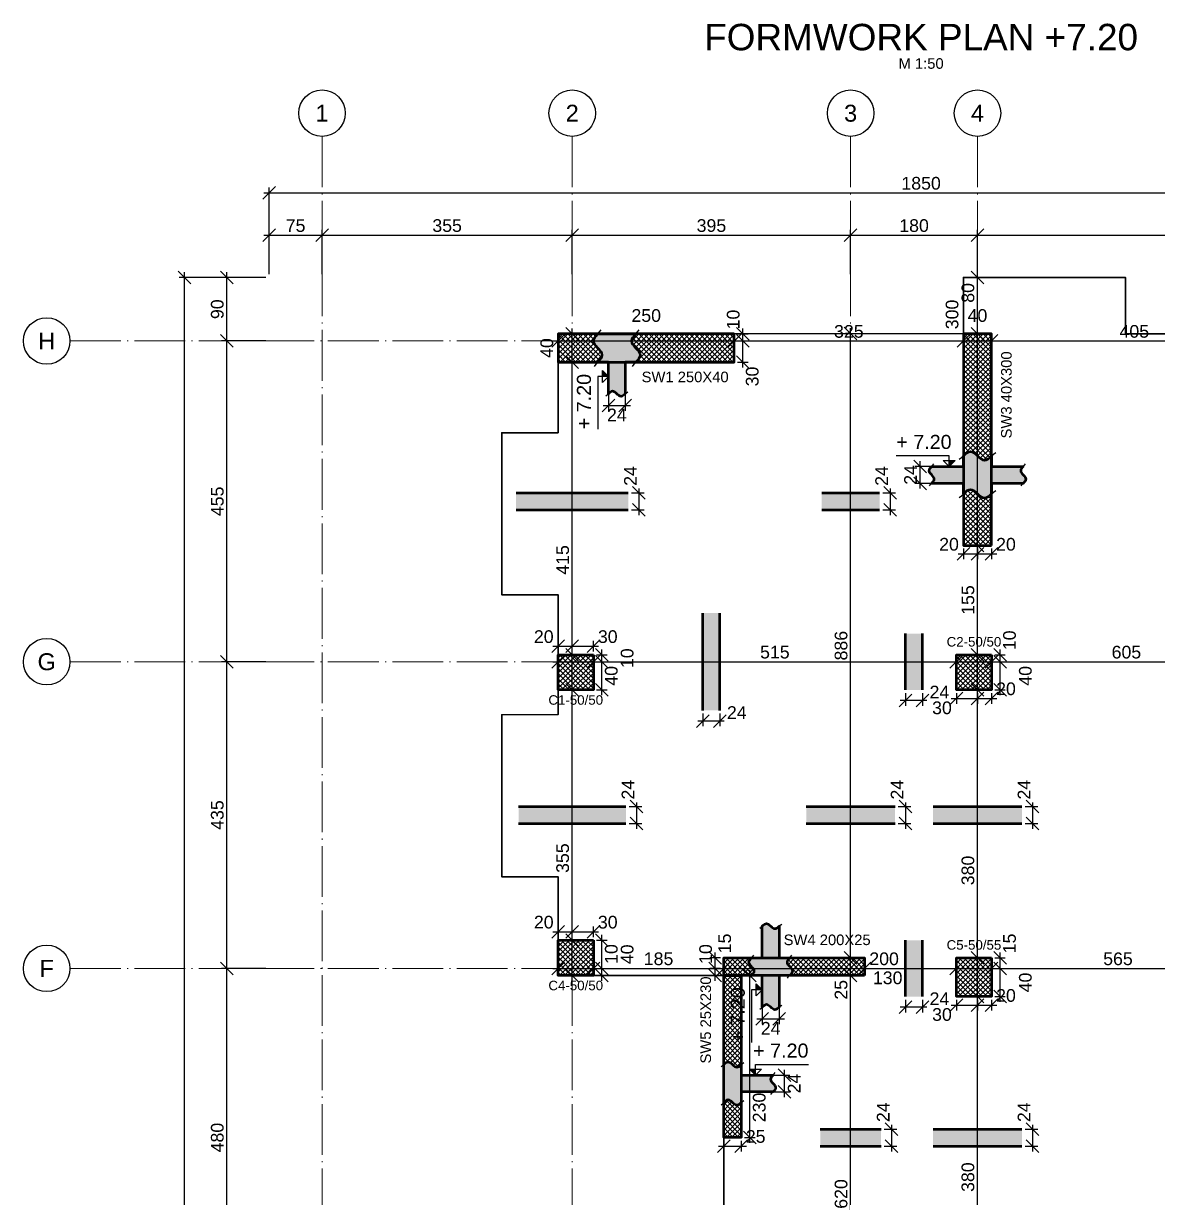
# Model space of a CAD drawing. Header units: millimetres. Extents: x -404 to 6018, y -5139 to 7890.
# Drawn here: x -349 to 1260, y 6225 to 7890 of the extents above; entities that cross this region are included whole.
import ezdxf
from ezdxf.enums import TextEntityAlignment as Align

# ---------------------------------------------------------------- set-up
doc = ezdxf.new("R2010")
doc.units = ezdxf.units.MM
doc.linetypes.add('ZWCAD_ISO04W100', pattern=[30.5, 24, -3, 0.5, -3])
for name, color, linetype, lineweight in [('AXIS LINES', 255, 'ZWCAD_ISO04W100', 13), ('COLUMN', 140, 'Continuous', 53), ('SLAB', 3, 'Continuous', 35), ('WALL', 10, 'Continuous', 53)]:
    doc.layers.add(name, color=color, linetype=linetype, lineweight=lineweight)
for name, color, linetype in [('FW_AXIS', 7, 'Continuous'), ('FW_COLUMN_HATCH', 8, 'Continuous'), ('FW_DIM', 7, 'Continuous'), ('FW_SLAB_SECTION', 8, 'Continuous'), ('FW_TEXT', 7, 'Continuous'), ('FW_WALL_HATCH', 8, 'Continuous'), ('FW_WALL_SECTION', 8, 'Continuous')]:
    doc.layers.add(name, color=color, linetype=linetype)
doc.styles.add('REBAR_TXT', font='arial.ttf')
doc.styles.get("Standard").update_dxf_attribs({"font": 'arial.ttf'})
doc.dimstyles.new('FW_DIM', dxfattribs={"dimtxt": 18, "dimasz": 9, "dimexe": 7.5, "dimexo": 4.5, "dimgap": 4.5, "dimtad": 1, "dimdec": 0, "dimtxsty": 'Standard', "dimtsz": 9, "dimcen": 2.5, "dimdle": 7.5, "dimclrd": 256, "dimclre": 256, "dimclrt": 7, "dimazin": 3, "dimtfac": 1, "dimtmove": 2, "dimatfit": 3})

# ---------------------------------------------------------------- blocks, each defined once
blk = doc.blocks.new('_Oblique')
at = {"color": 0, "linetype": 'ByBlock', "lineweight": -2}
blk.add_line((-0.5, -0.5), (0.5, 0.5), dxfattribs=at)
blk = doc.blocks.new('*D156')
for p, q in [((402.5, 6550.1), (467.5, 6550.1)), ((410, 6554.6), (410, 6557.6)), ((460, 6554.6), (460, 6557.6))]:
    blk.add_line(p, q)
at = {"layer": 'Defpoints'}
for p in [(410, 6550.1), (410, 6550.1), (460, 6550.1)]:
    blk.add_point(p, dxfattribs=at)
at = {"layer": 'FW_DIM', "xscale": 18, "yscale": 18}
for p in [(410, 6550.1), (460, 6550.1)]:
    blk.add_blockref('_OBLIQUE', p, dxfattribs=at)
blk = doc.blocks.new('*D160')
for p, q in [((967.5, 6550.1), (1032.5, 6550.1)), ((975, 6554.6), (975, 6557.6)), ((1025, 6554.6), (1025, 6557.6))]:
    blk.add_line(p, q)
at = {"layer": 'Defpoints'}
for p in [(975, 6550.1), (975, 6550.1), (1025, 6550.1)]:
    blk.add_point(p, dxfattribs=at)
at = {"layer": 'FW_DIM', "xscale": 18, "yscale": 18}
for p in [(975, 6550.1), (1025, 6550.1)]:
    blk.add_blockref('_OBLIQUE', p, dxfattribs=at)
blk = doc.blocks.new('*D164')
for p, q in [((402.4, 6985.1), (467.5, 6985.1)), ((409.9, 6989.6), (409.9, 6992.6)), ((460, 6989.6), (460, 6992.6))]:
    blk.add_line(p, q)
at = {"layer": 'Defpoints'}
for p in [(409.9, 6985.1), (409.9, 6985.1), (460, 6985.1)]:
    blk.add_point(p, dxfattribs=at)
at = {"layer": 'FW_DIM', "xscale": 18, "yscale": 18}
for p in [(409.9, 6985.1), (460, 6985.1)]:
    blk.add_blockref('_OBLIQUE', p, dxfattribs=at)
blk = doc.blocks.new('*D166')
for p, q in [((967.5, 6985.1), (1032.5, 6985.1)), ((975, 6989.6), (975, 6992.6)), ((1025, 6989.6), (1025, 6992.6))]:
    blk.add_line(p, q)
at = {"layer": 'Defpoints'}
for p in [(975, 6985.1), (975, 6985.1), (1025, 6985.1)]:
    blk.add_point(p, dxfattribs=at)
at = {"layer": 'FW_DIM', "xscale": 18, "yscale": 18}
for p in [(975, 6985.1), (1025, 6985.1)]:
    blk.add_blockref('_OBLIQUE', p, dxfattribs=at)
blk = doc.blocks.new('*D186')
for p, q in [((430, 6532.6), (430, 6597.6)), ((425.5, 6590.1), (422.5, 6590.1)), ((425.5, 6540.1), (422.5, 6540.1))]:
    blk.add_line(p, q)
at = {"layer": 'Defpoints'}
for p in [(430, 6590.1), (430, 6540.1), (430, 6540.1)]:
    blk.add_point(p, dxfattribs=at)
at = {"layer": 'FW_DIM', "xscale": 18, "yscale": 18, "rotation": 90}
for p in [(430, 6590.1), (430, 6540.1)]:
    blk.add_blockref('_OBLIQUE', p, dxfattribs=at)
blk = doc.blocks.new('*D188')
for p, q in [((425.5, 6995.1), (422.5, 6995.1)), ((430, 6937.6), (430, 7002.6)), ((425.5, 6945.1), (422.5, 6945.1))]:
    blk.add_line(p, q)
at = {"layer": 'Defpoints'}
for p in [(430, 6995.1), (430, 6945.1), (430, 6945.1)]:
    blk.add_point(p, dxfattribs=at)
at = {"layer": 'FW_DIM', "xscale": 18, "yscale": 18, "rotation": 90}
for p in [(430, 6995.1), (430, 6945.1)]:
    blk.add_blockref('_OBLIQUE', p, dxfattribs=at)
blk = doc.blocks.new('*D206')
for p, q in [((1000.5, 6565.1), (997.5, 6565.1)), ((1005, 6502.6), (1005, 6572.6)), ((1000.5, 6510.1), (997.5, 6510.1))]:
    blk.add_line(p, q)
at = {"layer": 'Defpoints'}
for p in [(1005, 6565.1), (1005, 6510.1), (1005, 6510.1)]:
    blk.add_point(p, dxfattribs=at)
at = {"layer": 'FW_DIM', "xscale": 18, "yscale": 18, "rotation": 90}
for p in [(1005, 6565.1), (1005, 6510.1)]:
    blk.add_blockref('_OBLIQUE', p, dxfattribs=at)
blk = doc.blocks.new('*D208')
for p, q in [((1000.5, 6995.1), (997.5, 6995.1)), ((1005, 6937.6), (1005, 7002.6)), ((1000.5, 6945.1), (997.5, 6945.1))]:
    blk.add_line(p, q)
at = {"layer": 'Defpoints'}
for p in [(1005, 6995.1), (1005, 6945.1), (1005, 6945.1)]:
    blk.add_point(p, dxfattribs=at)
at = {"layer": 'FW_DIM', "xscale": 18, "yscale": 18, "rotation": 90}
for p in [(1005, 6995.1), (1005, 6945.1)]:
    blk.add_blockref('_OBLIQUE', p, dxfattribs=at)
blk = doc.blocks.new('*D254')
for p, q in [((-4.5, 7530.2), (-127.5, 7530.2)), ((-120, 4382.6), (-120, 7537.7)), ((-4.5, 4390.1), (-127.5, 4390.1))]:
    blk.add_line(p, q)
at = {"layer": 'Defpoints'}
for p in [(0, 7530.2), (-120, 4390.1), (0, 4390.1)]:
    blk.add_point(p, dxfattribs=at)
at = {"layer": 'FW_DIM', "xscale": 18, "yscale": 18, "rotation": 90}
for p in [(-120, 7530.2), (-120, 4390.1)]:
    blk.add_blockref('_OBLIQUE', p, dxfattribs=at)
at = {"layer": 'FW_DIM', "color": 7, "insert": (-133.5, 5960.2), "char_height": 18, "attachment_point": 5, "rotation": 90}
blk.add_mtext('3140', dxfattribs=at)

msp = doc.modelspace()

# ---------------------------------------------------------------- hatches: boundary and pattern name
at = {"layer": 'FW_COLUMN_HATCH'}
h = msp.add_hatch(dxfattribs=at)
h.set_pattern_fill('ANSI37', scale=1.6)
h.paths.add_polyline_path([(460, 6995.1), (460, 6945.1), (410, 6945.1), (410, 6995.1), (460, 6995.1), (460, 6995.1)])
h = msp.add_hatch(dxfattribs=at)
h.set_pattern_fill('ANSI37', scale=1.6)
h.paths.add_polyline_path([(1025, 6995.1), (1025, 6945.1), (975, 6945.1), (975, 6995.1), (1025, 6995.1), (1025, 6995.1)])
h = msp.add_hatch(dxfattribs=at)
h.set_pattern_fill('ANSI37', scale=1.6)
h.paths.add_polyline_path([(460, 6590.1), (460, 6540.1), (410, 6540.1), (410, 6590.1), (460, 6590.1), (460, 6590.1)])
h = msp.add_hatch(dxfattribs=at)
h.set_pattern_fill('ANSI37', scale=1.6)
h.paths.add_polyline_path([(1025, 6565.1), (1025, 6510.1), (975, 6510.1), (975, 6565.1), (1025, 6565.1)])
at = {"layer": 'FW_SLAB_SECTION'}
h = msp.add_hatch(color=8, dxfattribs=at)
h.dxf.hatch_style = 1
h.paths.add_polyline_path([(509.6, 7200.6), (509.6, 7224.6), (350.4, 7224.6), (350.4, 7200.6), (509.6, 7200.6)])
h = msp.add_hatch(color=8, dxfattribs=at)
h.dxf.hatch_style = 1
h.paths.add_polyline_path([(866, 7200.6), (866, 7224.6), (784.1, 7224.6), (784.1, 7200.6), (866, 7200.6)])
h = msp.add_hatch(color=8, dxfattribs=at)
h.dxf.hatch_style = 1
h.paths.add_polyline_path([(639.5, 6916), (639.5, 7054.2), (615.5, 7054.2), (615.5, 6916), (639.5, 6916)])
h = msp.add_hatch(color=8, dxfattribs=at)
h.dxf.hatch_style = 1
h.paths.add_polyline_path([(927, 6945.1), (927, 7025.1), (903, 7025.1), (903, 6945.1), (927, 6945.1)])
h = msp.add_hatch(color=8, dxfattribs=at)
h.dxf.hatch_style = 1
h.paths.add_polyline_path([(506.1, 6755.6), (506.1, 6779.6), (353.9, 6779.6), (353.9, 6755.6), (506.1, 6755.6)])
h = msp.add_hatch(color=8, dxfattribs=at)
h.dxf.hatch_style = 1
h.paths.add_polyline_path([(888, 6755.6), (888, 6779.6), (762, 6779.6), (762, 6755.6), (888, 6755.6)])
h = msp.add_hatch(color=8, dxfattribs=at)
h.dxf.hatch_style = 1
h.paths.add_polyline_path([(1068, 6755.6), (1068, 6779.6), (942, 6779.6), (942, 6755.6), (1068, 6755.6)])
h = msp.add_hatch(color=8, dxfattribs=at)
h.dxf.hatch_style = 1
h.paths.add_polyline_path([(927, 6510.1), (927, 6590.1), (903, 6590.1), (903, 6510.1), (927, 6510.1)])
h = msp.add_hatch(color=8, dxfattribs=at)
h.dxf.hatch_style = 1
h.paths.add_polyline_path([(868.2, 6298.1), (868.2, 6322.1), (781.8, 6322.1), (781.8, 6298.1), (868.2, 6298.1)])
h = msp.add_hatch(color=8, dxfattribs=at)
h.dxf.hatch_style = 1
h.paths.add_polyline_path([(1068, 6298.1), (1068, 6322.1), (942, 6322.1), (942, 6298.1), (1068, 6298.1)])
at = {"layer": 'FW_WALL_HATCH'}
h = msp.add_hatch(dxfattribs=at)
h.set_pattern_fill('ANSI37', scale=1.6)
h.paths.add_polyline_path([(410, 7410.1), (410, 7450.1), (466.3, 7450.1), (464, 7447.6), (462.1, 7445.1), (460.8, 7442.6), (460.3, 7440.1), (460.8, 7437.6), (462.1, 7435.1), (464, 7432.6), (466.3, 7430.1), (468.6, 7427.6), (470.6, 7425.1), (471.9, 7422.6), (472.3, 7420.1), (471.9, 7417.6), (470.6, 7415.1), (468.6, 7412.6), (466.3, 7410.1), (410, 7410.1)])
h = msp.add_hatch(dxfattribs=at)
h.set_pattern_fill('ANSI37', scale=1.6)
h.paths.add_polyline_path([(660, 7410.1), (520.3, 7410.1), (522.6, 7412.6), (524.6, 7415.1), (525.9, 7417.6), (526.3, 7420.1), (525.9, 7422.6), (524.6, 7425.1), (522.6, 7427.6), (520.3, 7430.1), (518, 7432.6), (516.1, 7435.1), (514.8, 7437.6), (514.3, 7440.1), (514.8, 7442.6), (516.1, 7445.1), (518, 7447.6), (520.3, 7450.1), (660, 7450.1), (660, 7410.1)])
h = msp.add_hatch(dxfattribs=at)
h.set_pattern_fill('ANSI37', scale=1.6)
h.paths.add_polyline_path([(985, 7450.1), (1025, 7450.1), (1025, 7277.1), (1022.5, 7274.8), (1020, 7272.9), (1017.5, 7271.6), (1015, 7271.1), (1012.5, 7271.6), (1010, 7272.9), (1007.5, 7274.8), (1005, 7277.1), (1002.5, 7279.4), (1000, 7281.4), (997.5, 7282.7), (995, 7283.1), (992.5, 7282.7), (990, 7281.4), (987.5, 7279.4), (985, 7277.1), (985, 7262.1), (985, 7262.1), (985, 7450.1)])
h = msp.add_hatch(dxfattribs=at)
h.set_pattern_fill('ANSI37', scale=1.6)
h.paths.add_polyline_path([(985, 7150.1), (985, 7238.1), (985, 7238.1), (985, 7223.1), (987.5, 7225.4), (990, 7227.4), (992.5, 7228.7), (995, 7229.1), (997.5, 7228.7), (1000, 7227.4), (1002.5, 7225.4), (1005, 7223.1), (1007.5, 7220.8), (1010, 7218.9), (1012.5, 7217.6), (1015, 7217.1), (1017.5, 7217.6), (1020, 7218.9), (1022.5, 7220.8), (1025, 7223.1), (1025, 7150.1), (985, 7150.1)])
h = msp.add_hatch(dxfattribs=at)
h.set_pattern_fill('ANSI37', scale=1.6)
h.paths.add_polyline_path([(644.9, 6565.1), (684.6, 6565.1), (683.1, 6563.5), (681.9, 6562), (681.1, 6560.4), (680.8, 6558.9), (681.1, 6557.3), (681.9, 6555.7), (683.1, 6554.2), (684.6, 6552.6), (686, 6551), (687.2, 6549.5), (688, 6547.9), (688.3, 6546.4), (688, 6544.8), (687.2, 6543.2), (686, 6541.7), (684.6, 6540.1), (669.9, 6540.1), (669.9, 6413.8), (668.3, 6412.3), (666.8, 6411.1), (665.2, 6410.3), (663.7, 6410), (662.1, 6410.3), (660.5, 6411.1), (659, 6412.3), (657.4, 6413.8), (655.8, 6415.2), (654.3, 6416.4), (652.7, 6417.2), (651.2, 6417.5), (649.6, 6417.2), (648, 6416.4), (646.5, 6415.2), (644.9, 6413.8), (644.9, 6359.8), (646.5, 6361.2), (648, 6362.4), (649.6, 6363.2), (651.2, 6363.5), (652.7, 6363.2), (654.3, 6362.4), (655.8, 6361.2), (657.4, 6359.8), (659, 6358.3), (660.5, 6357.1), (662.1, 6356.3), (663.7, 6356), (665.2, 6356.3), (666.8, 6357.1), (668.3, 6358.3), (669.9, 6359.8), (669.9, 6310.1), (644.9, 6310.1), (644.9, 6540.1), (644.9, 6565.1)])
h = msp.add_hatch(dxfattribs=at)
h.set_pattern_fill('ANSI37', scale=1.6)
h.paths.add_polyline_path([(844.9, 6565.1), (844.9, 6540.1), (738.6, 6540.1), (740, 6541.7), (741.2, 6543.2), (742, 6544.8), (742.3, 6546.4), (742, 6547.9), (741.2, 6549.5), (740, 6551), (738.6, 6552.6), (737.1, 6554.2), (735.9, 6555.7), (735.1, 6557.3), (734.8, 6558.9), (735.1, 6560.4), (735.9, 6562), (737.1, 6563.5), (738.6, 6565.1), (844.9, 6565.1)])
at = {"layer": 'FW_WALL_SECTION'}
h = msp.add_hatch(color=8, dxfattribs=at)
h.dxf.hatch_style = 1
h.paths.add_polyline_path([(505.3, 7365.1), (503.8, 7363.7), (502.3, 7362.6), (500.8, 7361.8), (499.3, 7361.5), (497.8, 7361.8), (496.3, 7362.6), (494.8, 7363.7), (493.3, 7365.1), (491.8, 7366.5), (490.3, 7367.7), (488.8, 7368.4), (487.3, 7368.7), (485.8, 7368.4), (484.3, 7367.7), (482.8, 7366.5), (481.3, 7365.1), (481.3, 7410.1), (466.3, 7410.1), (468.6, 7412.6), (470.6, 7415.1), (471.9, 7417.6), (472.3, 7420.1), (471.9, 7422.6), (470.6, 7425.1), (468.6, 7427.6), (466.3, 7430.1), (464, 7432.6), (462.1, 7435.1), (460.8, 7437.6), (460.3, 7440.1), (460.8, 7442.6), (462.1, 7445.1), (464, 7447.6), (466.3, 7450.1), (520.3, 7450.1), (518, 7447.6), (516.1, 7445.1), (514.8, 7442.6), (514.3, 7440.1), (514.8, 7437.6), (516.1, 7435.1), (518, 7432.6), (520.3, 7430.1), (522.6, 7427.6), (524.6, 7425.1), (525.9, 7422.6), (526.3, 7420.1), (525.9, 7417.6), (524.6, 7415.1), (522.6, 7412.6), (520.3, 7410.1), (505.3, 7410.1), (505.3, 7365.1)])
h = msp.add_hatch(color=7, dxfattribs=at)
h.dxf.hatch_style = 1
h.paths.add_polyline_path([(481.3, 7389.9), (472.8, 7398.4), (472.8, 7389.9)])
h = msp.add_hatch(color=8, dxfattribs=at)
h.dxf.hatch_style = 1
h.paths.add_polyline_path([(1025, 7238.1), (1025, 7223.1), (1022.5, 7220.8), (1020, 7218.9), (1017.5, 7217.6), (1015, 7217.1), (1012.5, 7217.6), (1010, 7218.9), (1007.5, 7220.8), (1005, 7223.1), (1002.5, 7225.4), (1000, 7227.4), (997.5, 7228.7), (995, 7229.1), (992.5, 7228.7), (990, 7227.4), (987.5, 7225.4), (985, 7223.1), (985, 7238.1), (940, 7238.1), (941.4, 7239.6), (942.5, 7241.1), (943.3, 7242.6), (943.6, 7244.1), (943.3, 7245.6), (942.5, 7247.1), (941.4, 7248.6), (940, 7250.1), (938.6, 7251.6), (937.5, 7253.1), (936.7, 7254.6), (936.4, 7256.1), (936.7, 7257.6), (937.5, 7259.1), (938.6, 7260.6), (940, 7262.1), (985, 7262.1), (985, 7277.1), (987.5, 7279.4), (990, 7281.4), (992.5, 7282.7), (995, 7283.1), (997.5, 7282.7), (1000, 7281.4), (1002.5, 7279.4), (1005, 7277.1), (1007.5, 7274.8), (1010, 7272.9), (1012.5, 7271.6), (1015, 7271.1), (1017.5, 7271.6), (1020, 7272.9), (1022.5, 7274.8), (1025, 7277.1), (1025, 7262.1), (1070, 7262.1), (1068.6, 7260.6), (1067.5, 7259.1), (1066.7, 7257.6), (1066.4, 7256.1), (1066.7, 7254.6), (1067.5, 7253.1), (1068.6, 7251.6), (1070, 7250.1), (1071.4, 7248.6), (1072.5, 7247.1), (1073.3, 7245.6), (1073.6, 7244.1), (1073.3, 7242.6), (1072.5, 7241.1), (1071.4, 7239.6), (1070, 7238.1), (1025, 7238.1)])
h = msp.add_hatch(color=7, dxfattribs=at)
h.dxf.hatch_style = 1
h.paths.add_polyline_path([(964.8, 7262.1), (973.3, 7270.7), (964.8, 7270.7)])
h = msp.add_hatch(color=8, dxfattribs=at)
h.dxf.hatch_style = 1
h.paths.add_polyline_path([(701.1, 6611.5), (702.6, 6612.7), (704.1, 6613.4), (705.6, 6613.7), (707.1, 6613.4), (708.6, 6612.7), (710.1, 6611.5), (711.6, 6610.1), (713.1, 6608.7), (714.6, 6607.6), (716.1, 6606.8), (717.6, 6606.5), (719.1, 6606.8), (720.6, 6607.6), (722.1, 6608.7), (723.6, 6610.1), (723.6, 6565.1), (738.6, 6565.1), (737.1, 6563.5), (735.9, 6562), (735.1, 6560.4), (734.8, 6558.9), (735.1, 6557.3), (735.9, 6555.7), (737.1, 6554.2), (738.6, 6552.6), (740, 6551), (741.2, 6549.5), (742, 6547.9), (742.3, 6546.4), (742, 6544.8), (741.2, 6543.2), (740, 6541.7), (738.6, 6540.1), (723.6, 6540.1), (723.6, 6495.1), (722.1, 6493.7), (720.6, 6492.6), (719.1, 6491.8), (717.6, 6491.5), (716.1, 6491.8), (714.6, 6492.6), (713.1, 6493.7), (711.6, 6495.1), (710.1, 6496.5), (708.6, 6497.7), (707.1, 6498.4), (705.6, 6498.7), (704.1, 6498.4), (702.6, 6497.7), (701.1, 6496.5), (699.6, 6495.1), (699.6, 6540.1), (684.6, 6540.1), (686, 6541.7), (687.2, 6543.2), (688, 6544.8), (688.3, 6546.4), (688, 6547.9), (687.2, 6549.5), (686, 6551), (684.6, 6552.6), (683.1, 6554.2), (681.9, 6555.7), (681.1, 6557.3), (680.8, 6558.9), (681.1, 6560.4), (681.9, 6562), (683.1, 6563.5), (684.6, 6565.1), (699.6, 6565.1), (699.6, 6610.1), (701.1, 6611.5)])
h = msp.add_hatch(color=7, dxfattribs=at)
h.dxf.hatch_style = 1
h.paths.add_polyline_path([(699.6, 6519.9), (691, 6528.4), (691, 6519.9)])
h = msp.add_hatch(color=8, dxfattribs=at)
h.dxf.hatch_style = 1
h.paths.add_polyline_path([(646.5, 6415.2), (648, 6416.4), (649.6, 6417.2), (651.2, 6417.5), (652.7, 6417.2), (654.3, 6416.4), (655.8, 6415.2), (657.4, 6413.8), (659, 6412.3), (660.5, 6411.1), (662.1, 6410.3), (663.7, 6410), (665.2, 6410.3), (666.8, 6411.1), (668.3, 6412.3), (669.9, 6413.8), (669.9, 6398.8), (714.9, 6398.8), (713.5, 6397.3), (712.4, 6395.8), (711.6, 6394.3), (711.3, 6392.8), (711.6, 6391.3), (712.4, 6389.8), (713.5, 6388.3), (714.9, 6386.8), (716.3, 6385.3), (717.4, 6383.8), (718.2, 6382.3), (718.5, 6380.8), (718.2, 6379.3), (717.4, 6377.8), (716.3, 6376.3), (714.9, 6374.8), (669.9, 6374.8), (669.9, 6359.8), (668.3, 6358.3), (666.8, 6357.1), (665.2, 6356.3), (663.7, 6356), (662.1, 6356.3), (660.5, 6357.1), (659, 6358.3), (657.4, 6359.8), (655.8, 6361.2), (654.3, 6362.4), (652.7, 6363.2), (651.2, 6363.5), (649.6, 6363.2), (648, 6362.4), (646.5, 6361.2), (644.9, 6359.8), (644.9, 6413.8), (646.5, 6415.2)])
h = msp.add_hatch(color=7, dxfattribs=at)
h.dxf.hatch_style = 1
h.paths.add_polyline_path([(690.2, 6398.8), (681.6, 6407.3), (690.2, 6407.3)])

# ---------------------------------------------------------------- linework, layer by layer
at = {"layer": 'AXIS LINES', "color": 0, "ltscale": 3}
for points in [[(75, 7730.2), (75, 4190)], [(430, 7730.2), (430, 4190)], [(825, 7730.2), (825, 4190)], [(1005, 7730.2), (1005, 4190)], [(-282.6, 7440.1), (2132.4, 7440.1)], [(-282.6, 6985.1), (2132.4, 6985.1)], [(-282.6, 6550.1), (2132.4, 6550.1)]]:
    msp.add_lwpolyline(points, dxfattribs=at)
at = {"layer": 'COLUMN', "ltscale": 0.08}
for points in [[(460, 6995.1), (460, 6945.1), (410, 6945.1), (410, 6995.1), (460, 6995.1)], [(1025, 6995.1), (1025, 6945.1), (975, 6945.1), (975, 6995.1), (1025, 6995.1)], [(460, 6590.1), (460, 6540.1), (410, 6540.1), (410, 6590.1), (460, 6590.1)], [(1025, 6565.1), (1025, 6510.1), (975, 6510.1), (975, 6565.1), (1025, 6565.1)]]:
    msp.add_lwpolyline(points, dxfattribs=at)
at = {"layer": 'FW_AXIS'}
for centre in [(75, 7763.2), (430, 7763.2), (825, 7763.2), (1005, 7763.2), (-315.6, 7440.1), (-315.6, 6985.1), (-315.6, 6550.1)]:
    msp.add_circle(centre, 33, dxfattribs=at)
at = {"layer": 'FW_SLAB_SECTION', "color": 7, "lineweight": 50}
for p, q in [((350.4, 7224.6), (509.6, 7224.6)), ((784.1, 7224.6), (866, 7224.6)), ((350.4, 7200.6), (509.6, 7200.6)), ((784.1, 7200.6), (866, 7200.6)), ((615.5, 6916), (615.5, 7054.2)), ((639.5, 6916), (639.5, 7054.2)), ((903, 6945.1), (903, 7025.1)), ((927, 6945.1), (927, 7025.1)), ((353.9, 6779.6), (506.1, 6779.6)), ((762, 6779.6), (888, 6779.6)), ((942, 6779.6), (1068, 6779.6)), ((353.9, 6755.6), (506.1, 6755.6)), ((762, 6755.6), (888, 6755.6)), ((942, 6755.6), (1068, 6755.6)), ((903, 6510.1), (903, 6590.1)), ((927, 6510.1), (927, 6590.1)), ((781.8, 6322.1), (868.2, 6322.1)), ((942, 6322.1), (1068, 6322.1)), ((781.8, 6298.1), (868.2, 6298.1)), ((942, 6298.1), (1068, 6298.1))]:
    msp.add_line(p, q, dxfattribs=at)
at = {"layer": 'FW_WALL_SECTION', "lineweight": 25}
for points in [[(461.5, 7404.1), (463.8, 7407.4), (466.8, 7410.6), (469.7, 7413.9), (471.7, 7417.1), (472.3, 7420.4), (471.4, 7423.6), (469.3, 7426.9), (466.3, 7430.1), (463.4, 7433.4), (461.2, 7436.6), (460.3, 7439.9), (461, 7443.1), (463, 7446.4), (465.9, 7449.6), (468.8, 7452.9), (471.2, 7456.1)], [(515.5, 7404.1), (517.8, 7407.4), (520.8, 7410.6), (523.7, 7413.9), (525.7, 7417.1), (526.3, 7420.4), (525.4, 7423.6), (523.3, 7426.9), (520.3, 7430.1), (517.4, 7433.4), (515.2, 7436.6), (514.3, 7439.9), (515, 7443.1), (517, 7446.4), (519.9, 7449.6), (522.8, 7452.9), (525.2, 7456.1)], [(477.7, 7362.2), (479.7, 7363.6), (481.6, 7365.4), (483.6, 7367.1), (485.5, 7368.3), (487.5, 7368.7), (489.4, 7368.2), (491.4, 7366.9), (493.3, 7365.1), (495.3, 7363.4), (497.2, 7362), (499.2, 7361.5), (501.1, 7361.9), (503.1, 7363.1), (505, 7364.8), (507, 7366.6), (508.9, 7368)], [(979, 7272.3), (982.2, 7274.6), (985.5, 7277.6), (988.8, 7280.4), (992, 7282.5), (995.2, 7283.1), (998.5, 7282.2), (1001.8, 7280), (1005, 7277.1), (1008.2, 7274.2), (1011.5, 7272), (1014.8, 7271.1), (1018, 7271.8), (1021.2, 7273.8), (1024.5, 7276.6), (1027.8, 7279.6), (1031, 7282)], [(937.1, 7234.5), (938.5, 7236.5), (940.3, 7238.4), (942, 7240.4), (943.2, 7242.3), (943.6, 7244.3), (943.1, 7246.2), (941.8, 7248.2), (940, 7250.1), (938.2, 7252.1), (936.9, 7254), (936.4, 7256), (936.8, 7257.9), (938, 7259.9), (939.7, 7261.8), (941.5, 7263.8), (942.9, 7265.7)], [(1067.1, 7234.5), (1068.5, 7236.5), (1070.3, 7238.4), (1072, 7240.4), (1073.2, 7242.3), (1073.6, 7244.3), (1073.1, 7246.2), (1071.8, 7248.2), (1070, 7250.1), (1068.2, 7252.1), (1066.9, 7254), (1066.4, 7256), (1066.8, 7257.9), (1068, 7259.9), (1069.7, 7261.8), (1071.5, 7263.8), (1072.9, 7265.7)], [(979, 7218.3), (982.2, 7220.6), (985.5, 7223.6), (988.8, 7226.4), (992, 7228.5), (995.2, 7229.1), (998.5, 7228.2), (1001.8, 7226), (1005, 7223.1), (1008.2, 7220.2), (1011.5, 7218), (1014.8, 7217.1), (1018, 7217.8), (1021.2, 7219.8), (1024.5, 7222.6), (1027.8, 7225.6), (1031, 7228)], [(696, 6607.2), (697.9, 6608.6), (699.9, 6610.4), (701.8, 6612.1), (703.8, 6613.3), (705.7, 6613.7), (707.7, 6613.2), (709.6, 6611.9), (711.6, 6610.1), (713.5, 6608.4), (715.5, 6607), (717.4, 6606.5), (719.4, 6606.9), (721.3, 6608.1), (723.3, 6609.8), (725.2, 6611.6), (727.2, 6613)], [(681.5, 6536.4), (683, 6538.4), (684.9, 6540.4), (686.7, 6542.5), (687.9, 6544.5), (688.3, 6546.5), (687.8, 6548.5), (686.4, 6550.6), (684.6, 6552.6), (682.7, 6554.6), (681.4, 6556.7), (680.8, 6558.7), (681.2, 6560.7), (682.5, 6562.8), (684.3, 6564.8), (686.1, 6566.8), (687.6, 6568.9)], [(735.5, 6536.4), (737, 6538.4), (738.9, 6540.4), (740.7, 6542.5), (741.9, 6544.5), (742.3, 6546.5), (741.8, 6548.5), (740.4, 6550.6), (738.6, 6552.6), (736.7, 6554.6), (735.4, 6556.7), (734.8, 6558.7), (735.2, 6560.7), (736.5, 6562.8), (738.3, 6564.8), (740.1, 6566.8), (741.6, 6568.9)], [(696, 6492.2), (697.9, 6493.6), (699.9, 6495.4), (701.8, 6497.1), (703.8, 6498.3), (705.7, 6498.7), (707.7, 6498.2), (709.6, 6496.9), (711.6, 6495.1), (713.5, 6493.4), (715.5, 6492), (717.4, 6491.5), (719.4, 6491.9), (721.3, 6493.1), (723.3, 6494.8), (725.2, 6496.6), (727.2, 6498)], [(641.2, 6410.7), (643.2, 6412.2), (645.2, 6414.1), (647.2, 6415.9), (649.3, 6417.1), (651.3, 6417.5), (653.3, 6417), (655.4, 6415.6), (657.4, 6413.8), (659.4, 6411.9), (661.5, 6410.6), (663.5, 6410), (665.5, 6410.4), (667.6, 6411.7), (669.6, 6413.5), (671.6, 6415.3), (673.7, 6416.8)], [(712, 6371.2), (713.4, 6373.1), (715.2, 6375.1), (716.9, 6377), (718.1, 6379), (718.5, 6380.9), (718, 6382.9), (716.7, 6384.8), (714.9, 6386.8), (713.1, 6388.7), (711.8, 6390.7), (711.3, 6392.6), (711.7, 6394.6), (712.9, 6396.5), (714.6, 6398.5), (716.4, 6400.4), (717.8, 6402.4)], [(641.2, 6356.7), (643.2, 6358.2), (645.2, 6360.1), (647.2, 6361.9), (649.3, 6363.1), (651.3, 6363.5), (653.3, 6363), (655.4, 6361.6), (657.4, 6359.8), (659.4, 6357.9), (661.5, 6356.6), (663.5, 6356), (665.5, 6356.4), (667.6, 6357.7), (669.6, 6359.5), (671.6, 6361.3), (673.7, 6362.8)]]:
    msp.add_lwpolyline(points, dxfattribs=at)
at = {"layer": 'FW_WALL_SECTION', "lineweight": 50}
for points in [[(505.3, 7365.1), (503.8, 7363.7), (502.3, 7362.6), (500.8, 7361.8), (499.3, 7361.5), (497.8, 7361.8), (496.3, 7362.6), (494.8, 7363.7), (493.3, 7365.1), (491.8, 7366.5), (490.3, 7367.7), (488.8, 7368.4), (487.3, 7368.7), (485.8, 7368.4), (484.3, 7367.7), (482.8, 7366.5), (481.3, 7365.1), (481.3, 7410.1), (466.3, 7410.1), (468.6, 7412.6), (470.6, 7415.1), (471.9, 7417.6), (472.3, 7420.1), (471.9, 7422.6), (470.6, 7425.1), (468.6, 7427.6), (466.3, 7430.1), (464, 7432.6), (462.1, 7435.1), (460.8, 7437.6), (460.3, 7440.1), (460.8, 7442.6), (462.1, 7445.1), (464, 7447.6), (466.3, 7450.1), (520.3, 7450.1), (518, 7447.6), (516.1, 7445.1), (514.8, 7442.6), (514.3, 7440.1), (514.8, 7437.6), (516.1, 7435.1), (518, 7432.6), (520.3, 7430.1), (522.6, 7427.6), (524.6, 7425.1), (525.9, 7422.6), (526.3, 7420.1), (525.9, 7417.6), (524.6, 7415.1), (522.6, 7412.6), (520.3, 7410.1), (505.3, 7410.1), (505.3, 7365.1)], [(1025, 7238.1), (1025, 7223.1), (1022.5, 7220.8), (1020, 7218.9), (1017.5, 7217.6), (1015, 7217.1), (1012.5, 7217.6), (1010, 7218.9), (1007.5, 7220.8), (1005, 7223.1), (1002.5, 7225.4), (1000, 7227.4), (997.5, 7228.7), (995, 7229.1), (992.5, 7228.7), (990, 7227.4), (987.5, 7225.4), (985, 7223.1), (985, 7238.1), (940, 7238.1), (941.4, 7239.6), (942.5, 7241.1), (943.3, 7242.6), (943.6, 7244.1), (943.3, 7245.6), (942.5, 7247.1), (941.4, 7248.6), (940, 7250.1), (938.6, 7251.6), (937.5, 7253.1), (936.7, 7254.6), (936.4, 7256.1), (936.7, 7257.6), (937.5, 7259.1), (938.6, 7260.6), (940, 7262.1), (985, 7262.1), (985, 7277.1), (987.5, 7279.4), (990, 7281.4), (992.5, 7282.7), (995, 7283.1), (997.5, 7282.7), (1000, 7281.4), (1002.5, 7279.4), (1005, 7277.1), (1007.5, 7274.8), (1010, 7272.9), (1012.5, 7271.6), (1015, 7271.1), (1017.5, 7271.6), (1020, 7272.9), (1022.5, 7274.8), (1025, 7277.1), (1025, 7262.1), (1070, 7262.1), (1068.6, 7260.6), (1067.5, 7259.1), (1066.7, 7257.6), (1066.4, 7256.1), (1066.7, 7254.6), (1067.5, 7253.1), (1068.6, 7251.6), (1070, 7250.1), (1071.4, 7248.6), (1072.5, 7247.1), (1073.3, 7245.6), (1073.6, 7244.1), (1073.3, 7242.6), (1072.5, 7241.1), (1071.4, 7239.6), (1070, 7238.1), (1025, 7238.1)], [(701.1, 6611.5), (702.6, 6612.7), (704.1, 6613.4), (705.6, 6613.7), (707.1, 6613.4), (708.6, 6612.7), (710.1, 6611.5), (711.6, 6610.1), (713.1, 6608.7), (714.6, 6607.6), (716.1, 6606.8), (717.6, 6606.5), (719.1, 6606.8), (720.6, 6607.6), (722.1, 6608.7), (723.6, 6610.1), (723.6, 6565.1), (738.6, 6565.1), (737.1, 6563.5), (735.9, 6562), (735.1, 6560.4), (734.8, 6558.9), (735.1, 6557.3), (735.9, 6555.7), (737.1, 6554.2), (738.6, 6552.6), (740, 6551), (741.2, 6549.5), (742, 6547.9), (742.3, 6546.4), (742, 6544.8), (741.2, 6543.2), (740, 6541.7), (738.6, 6540.1), (723.6, 6540.1), (723.6, 6495.1), (722.1, 6493.7), (720.6, 6492.6), (719.1, 6491.8), (717.6, 6491.5), (716.1, 6491.8), (714.6, 6492.6), (713.1, 6493.7), (711.6, 6495.1), (710.1, 6496.5), (708.6, 6497.7), (707.1, 6498.4), (705.6, 6498.7), (704.1, 6498.4), (702.6, 6497.7), (701.1, 6496.5), (699.6, 6495.1), (699.6, 6540.1), (684.6, 6540.1), (686, 6541.7), (687.2, 6543.2), (688, 6544.8), (688.3, 6546.4), (688, 6547.9), (687.2, 6549.5), (686, 6551), (684.6, 6552.6), (683.1, 6554.2), (681.9, 6555.7), (681.1, 6557.3), (680.8, 6558.9), (681.1, 6560.4), (681.9, 6562), (683.1, 6563.5), (684.6, 6565.1), (699.6, 6565.1), (699.6, 6610.1), (701.1, 6611.5)], [(646.5, 6415.2), (648, 6416.4), (649.6, 6417.2), (651.2, 6417.5), (652.7, 6417.2), (654.3, 6416.4), (655.8, 6415.2), (657.4, 6413.8), (659, 6412.3), (660.5, 6411.1), (662.1, 6410.3), (663.7, 6410), (665.2, 6410.3), (666.8, 6411.1), (668.3, 6412.3), (669.9, 6413.8), (669.9, 6398.8), (714.9, 6398.8), (713.5, 6397.3), (712.4, 6395.8), (711.6, 6394.3), (711.3, 6392.8), (711.6, 6391.3), (712.4, 6389.8), (713.5, 6388.3), (714.9, 6386.8), (716.3, 6385.3), (717.4, 6383.8), (718.2, 6382.3), (718.5, 6380.8), (718.2, 6379.3), (717.4, 6377.8), (716.3, 6376.3), (714.9, 6374.8), (669.9, 6374.8), (669.9, 6359.8), (668.3, 6358.3), (666.8, 6357.1), (665.2, 6356.3), (663.7, 6356), (662.1, 6356.3), (660.5, 6357.1), (659, 6358.3), (657.4, 6359.8), (655.8, 6361.2), (654.3, 6362.4), (652.7, 6363.2), (651.2, 6363.5), (649.6, 6363.2), (648, 6362.4), (646.5, 6361.2), (644.9, 6359.8), (644.9, 6413.8), (646.5, 6415.2)]]:
    msp.add_lwpolyline(points, close=True, dxfattribs=at)
at = {"layer": 'FW_WALL_SECTION'}
for points in [[(481.3, 7389.9), (472.8, 7381.3), (472.8, 7398.4)], [(964.8, 7262.1), (956.2, 7270.7), (973.3, 7270.7)], [(699.6, 6519.9), (691, 6511.3), (691, 6528.4)], [(690.2, 6398.8), (681.6, 6407.3), (698.7, 6407.3)]]:
    msp.add_lwpolyline(points, close=True, dxfattribs=at)
for points in [[(481.3, 7389.9), (466.3, 7389.9), (466.3, 7314.9)], [(964.8, 7262.1), (964.8, 7277.1), (889.8, 7277.1)], [(699.6, 6519.9), (684.6, 6519.9), (684.6, 6444.9)], [(690.2, 6398.8), (690.2, 6413.8), (765.2, 6413.8)]]:
    msp.add_lwpolyline(points, dxfattribs=at)
at = {"layer": 'SLAB', "ltscale": 0.08}
msp.add_lwpolyline([(1780, 5970), (1779.9, 6490.1), (1679.9, 6490.1), (1679.9, 6540.1), (1850, 6540.1), (1850, 7450.1), (1215, 7450.1), (1215, 7530.2), (985, 7530.2), (985.1, 7450.8), (410, 7450.1), (410, 7310), (330, 7310), (329.9, 7080.1), (410, 7080.1), (409.9, 6910.1), (330, 6910), (329.9, 6680.1), (410, 6680.1), (410, 6540.1), (644.9, 6540.1), (644.9, 6080.1)], dxfattribs=at)
at = {"layer": 'WALL', "ltscale": 0.08}
for points in [[(660, 7450.1), (410, 7450.1), (410, 7410.1), (660, 7410.1), (660, 7450.1)], [(1025, 7150.1), (1025, 7450.1), (985, 7450.1), (985, 7150.1), (1025, 7150.1)]]:
    msp.add_lwpolyline(points, dxfattribs=at)
for points in [[(844.9, 6540.1), (644.9, 6540.1), (644.9, 6565.1), (844.9, 6565.1)], [(644.9, 6540.1), (669.9, 6540.1), (669.9, 6310.1), (644.9, 6310.1)]]:
    msp.add_lwpolyline(points, close=True, dxfattribs=at)

# ---------------------------------------------------------------- texts
at = {"layer": 'FW_AXIS', "color": 7, "style": 'REBAR_TXT'}
for s, p in [('1', (75, 7763.2)), ('2', (430, 7763.2)), ('3', (825, 7763.2)), ('4', (1005, 7763.2)), ('H', (-315.6, 7440.1)), ('G', (-315.6, 6985.1)), ('F', (-315.6, 6550.1))]:
    msp.add_text(s, height=24, dxfattribs=at).set_placement(p, align=Align.MIDDLE_CENTER)
at = {"layer": 'FW_TEXT', "color": 7, "style": 'REBAR_TXT'}
for s, height, p in [('FORMWORK PLAN +7.20', 37.5, (925, 7871.2)), ('M 1:50', 15, (925, 7833.7))]:
    msp.add_text(s, height=height, dxfattribs=at).set_placement(p, align=Align.MIDDLE_CENTER)
msp.add_text('SW3 40X300', height=15, rotation=90, dxfattribs=at).set_placement((1038.5, 7363.6), align=Align.TOP_CENTER)
for s, height, p in [('SW1 250X40', 15, (590.2, 7396.6)), ('C1-50/50', 13.5, (435, 6937.6)), ('C4-50/50', 13.5, (435, 6532.6))]:
    msp.add_text(s, height=height, dxfattribs=at).set_placement(p, align=Align.TOP_CENTER)
for s, height, p in [('C2-50/50', 13.5, (1000, 7002.6)), ('SW4 200X25', 15, (791.7, 6578.6)), ('C5-50/55', 13.5, (1000, 6572.6))]:
    msp.add_text(s, height=height, dxfattribs=at).set_placement(p, align=Align.BOTTOM_CENTER)
msp.add_text('SW5 25X230', height=15, rotation=90, dxfattribs=at).set_placement((631.4, 6476.9), align=Align.BOTTOM_CENTER)
at = {"layer": 'FW_WALL_SECTION', "color": 7, "style": 'REBAR_TXT'}
for p in [(462.6, 7314.9), (680.8, 6444.9)]:
    msp.add_text('+ 7.20', height=20, rotation=90, dxfattribs=at).set_placement(p, align=Align.BOTTOM_LEFT)
msp.add_text('+ 7.20', height=20, dxfattribs=at).set_placement((889.8, 7280.9), align=Align.BOTTOM_LEFT)
msp.add_text('+ 7.20', height=20, dxfattribs=at).set_placement((765.2, 6417.5), align=Align.BOTTOM_RIGHT)

# ---------------------------------------------------------------- dimensions: what is measured, and where the dimension line sits
at = {"layer": 'FW_DIM'}
for base, p1, p2 in [((0, 7650.2), (0, 7530.2), (1850, 7530.2)), ((0, 7590.2), (0, 7530.2), (75, 7530.2)), ((75, 7590.2), (75, 7530.2), (430, 7530.2)), ((430, 7590.2), (430, 7530.2), (825, 7530.2)), ((825, 7590.2), (825, 7530.2), (1005, 7530.2)), ((1005, 7590.2), (1005, 7530.2), (1660, 7530.2))]:
    msp.add_linear_dim(base=base, p1=p1, p2=p2, dimstyle='FW_DIM', dxfattribs=at).render()
dim = msp.add_linear_dim(base=(-120, 4390.1), p1=(0, 4390.1), p2=(0, 7530.2), angle=90, dimstyle='FW_DIM', dxfattribs=at)
dim.commit()
dim.dimension.update_dxf_attribs({"geometry": '*D254', "text_midpoint": (-133.5, 5960.2)})
for base, p1, p2 in [((-60, 7440.1), (0, 7440.1), (0, 7530.2)), ((-60, 6985.1), (0, 6985.1), (0, 7440.1)), ((-60, 6550.1), (0, 6550.1), (0, 6985.1)), ((-60, 6070.1), (0, 6070.1), (0, 6550.1))]:
    msp.add_linear_dim(base=base, p1=p1, p2=p2, angle=90, dimstyle='FW_DIM', dxfattribs=at).render()
for base, p1, p2, location, text in [((1005, 7450.1), (1005, 7450.1), (1005, 7530.2), (991.5, 7508.3), '80'), ((1005, 7150.1), (1005, 7150.1), (1005, 7450.1), (969, 7477.7), '300'), ((672, 7440.1), (660, 7440.1), (660, 7450.1), (658.5, 7470.5), '10'), ((430, 7410.1), (430, 7410.1), (430, 7450.1), (394, 7430.1), '40'), ((672, 7410.1), (660, 7410.1), (660, 7440.1), (685.5, 7389.7), '30'), ((825, 6565.1), (825, 6565.1), (825, 7450.6), (811.5, 7007.9), '886'), ((430, 6995.1), (430, 6995.1), (430, 7410.1), (416.5, 7129.5), '415'), ((524.6, 7200.6), (509.6, 7200.6), (509.6, 7224.6), (512.6, 7248.6), '24'), ((881, 7200.6), (866, 7200.6), (866, 7224.6), (869, 7248.6), '24'), ((923.5, 7238.1), (985, 7238.1), (985, 7262.1), (910, 7250.1), '24'), ((1005, 6995.1), (1005, 6995.1), (1005, 7150.1), (991.5, 7072.6), '155'), ((1037, 6985.1), (1025, 6985.1), (1025, 6995.1), (1050.5, 7015.5), '10'), ((472, 6985.1), (460, 6985.1), (460, 6995.1), (508, 6990.1), '10'), ((472, 6945.1), (460, 6945.1), (460, 6985.1), (485.5, 6965.1), '40'), ((1037, 6945.1), (1025, 6945.1), (1025, 6985.1), (1073, 6965.1), '40'), ((430, 6590.1), (430, 6590.1), (430, 6945.1), (416.5, 6706.5), '355'), ((1005, 6565.1), (1005, 6565.1), (1005, 6945.1), (991.5, 6689), '380'), ((521.1, 6755.6), (506.1, 6755.6), (506.1, 6779.6), (509.1, 6803.6), '24'), ((903, 6755.6), (888, 6755.6), (888, 6779.6), (891, 6803.6), '24'), ((1083, 6755.6), (1068, 6755.6), (1068, 6779.6), (1071, 6803.6), '24'), ((472, 6550.1), (460, 6550.1), (460, 6590.1), (508, 6570.1), '40'), ((632.9, 6550.1), (644.9, 6550.1), (644.9, 6565.1), (646.4, 6585.5), '15'), ((1037, 6550.1), (1025, 6550.1), (1025, 6565.1), (1050.5, 6585.5), '15'), ((472, 6540.1), (460, 6540.1), (460, 6550.1), (485.5, 6570.5), '10'), ((632.9, 6540.1), (644.9, 6540.1), (644.9, 6550.1), (619.4, 6570.5), '10'), ((825, 6540.1), (825, 6540.1), (825, 6565.1), (811.5, 6519.7), '25'), ((681.9, 6310.1), (669.9, 6310.1), (669.9, 6540.1), (695.4, 6352.8), '230'), ((825, 5920.1), (825, 5920.1), (825, 6540.1), (811.5, 6230.1), '620'), ((1037, 6510.1), (1025, 6510.1), (1025, 6550.1), (1073, 6530.1), '40'), ((1005, 6130.1), (1005, 6130.1), (1005, 6510.1), (991.5, 6254), '380'), ((731.4, 6374.8), (669.9, 6374.8), (669.9, 6398.8), (744.9, 6386.8), '24'), ((883.2, 6298.1), (868.2, 6298.1), (868.2, 6322.1), (871.2, 6346.1), '24'), ((1083, 6298.1), (1068, 6298.1), (1068, 6322.1), (1071, 6346.1), '24')]:
    msp.add_linear_dim(base=base, p1=p1, p2=p2, angle=90, location=location, text=text, dimstyle='FW_DIM', override={"dimtmove": 2}, dxfattribs=at).render()
for base, p1, p2, location, text in [((410, 7440.1), (410, 7440.1), (660, 7440.1), (535, 7476.1), '250'), ((985, 7440.1), (985, 7440.1), (1025, 7440.1), (1005, 7476.1), '40'), ((660, 7440.1), (660, 7440.1), (985, 7440.1), (822.5, 7453.6), '325'), ((1025, 7440.1), (1025, 7440.1), (1430, 7440.1), (1227.5, 7453.6), '405'), ((481.3, 7348.6), (481.3, 7410.1), (505.3, 7410.1), (493.3, 7335.1), '24'), ((985, 7138.1), (985, 7150.1), (1005, 7150.1), (964.6, 7151.6), '20'), ((1005, 7138.1), (1005, 7150.1), (1025, 7150.1), (1045.4, 7151.6), '20'), ((410, 7007.1), (410, 6995.1), (430, 6995.1), (389.6, 7020.6), '20'), ((430, 7007.1), (430, 6995.1), (460, 6995.1), (480.4, 7020.6), '30'), ((460, 6985.1), (460, 6985.1), (975, 6985.1), (717.5, 6998.6), '515'), ((1025, 6985.1), (1025, 6985.1), (1630, 6985.1), (1216.3, 6998.6), '605'), ((903, 6930.1), (903, 6945.1), (927, 6945.1), (951, 6942.1), '24'), ((975, 6933.1), (975, 6945.1), (1005, 6945.1), (954.6, 6919.6), '30'), ((1005, 6933.1), (1005, 6945.1), (1025, 6945.1), (1045.4, 6946.6), '20'), ((615.5, 6901), (615.5, 6916), (639.5, 6916), (663.5, 6913), '24'), ((410, 6602.1), (410, 6590.1), (430, 6590.1), (389.6, 6615.6), '20'), ((430, 6602.1), (430, 6590.1), (460, 6590.1), (480.4, 6615.6), '30'), ((460, 6550.1), (460, 6550.1), (644.9, 6550.1), (552.5, 6563.6), '185'), ((644.9, 6550.1), (644.9, 6550.1), (844.9, 6550.1), (872.5, 6563.6), '200'), ((1025, 6550.1), (1025, 6550.1), (1590, 6550.1), (1204.3, 6563.6), '565'), ((844.9, 6550.1), (844.9, 6550.1), (975, 6550.1), (877.6, 6536.6), '130'), ((699.6, 6478.6), (699.6, 6540.1), (723.6, 6540.1), (711.6, 6465.1), '24'), ((903, 6495.1), (903, 6510.1), (927, 6510.1), (951, 6507.1), '24'), ((1005, 6498.1), (1005, 6510.1), (1025, 6510.1), (1045.4, 6511.6), '20'), ((975, 6498.1), (975, 6510.1), (1005, 6510.1), (954.6, 6484.6), '30'), ((644.9, 6298.1), (644.9, 6310.1), (669.9, 6310.1), (690.3, 6311.6), '25')]:
    msp.add_linear_dim(base=base, p1=p1, p2=p2, location=location, text=text, dimstyle='FW_DIM', override={"dimtmove": 2}, dxfattribs=at).render()
for base, p1, p2, picture, middle in [((430, 6945.1), (430, 6945.1), (430, 6995.1), '*D188', (430, 6970.1)), ((1005, 6945.1), (1005, 6945.1), (1005, 6995.1), '*D208', (1005, 6970.1)), ((430, 6540.1), (430, 6540.1), (430, 6590.1), '*D186', (430, 6565.1)), ((1005, 6510.1), (1005, 6510.1), (1005, 6565.1), '*D206', (1005, 6537.6))]:
    dim = msp.add_linear_dim(base=base, p1=p1, p2=p2, angle=90, text=' ', dimstyle='FW_DIM', override={"dimtmove": 2}, dxfattribs=at)
    dim.commit()
    dim.dimension.update_dxf_attribs({"geometry": picture, "text_midpoint": middle, "dimtype": 160})
for base, p1, p2, picture, middle in [((409.9, 6985.1), (409.9, 6985.1), (460, 6985.1), '*D164', (435, 6985.1)), ((975, 6985.1), (975, 6985.1), (1025, 6985.1), '*D166', (1000, 6985.1)), ((410, 6550.1), (410, 6550.1), (460, 6550.1), '*D156', (435, 6550.1)), ((975, 6550.1), (975, 6550.1), (1025, 6550.1), '*D160', (1000, 6550.1))]:
    dim = msp.add_linear_dim(base=base, p1=p1, p2=p2, text=' ', dimstyle='FW_DIM', override={"dimtmove": 2}, dxfattribs=at)
    dim.commit()
    dim.dimension.update_dxf_attribs({"geometry": picture, "text_midpoint": middle, "dimtype": 160})

doc.saveas('drawing.dxf')
